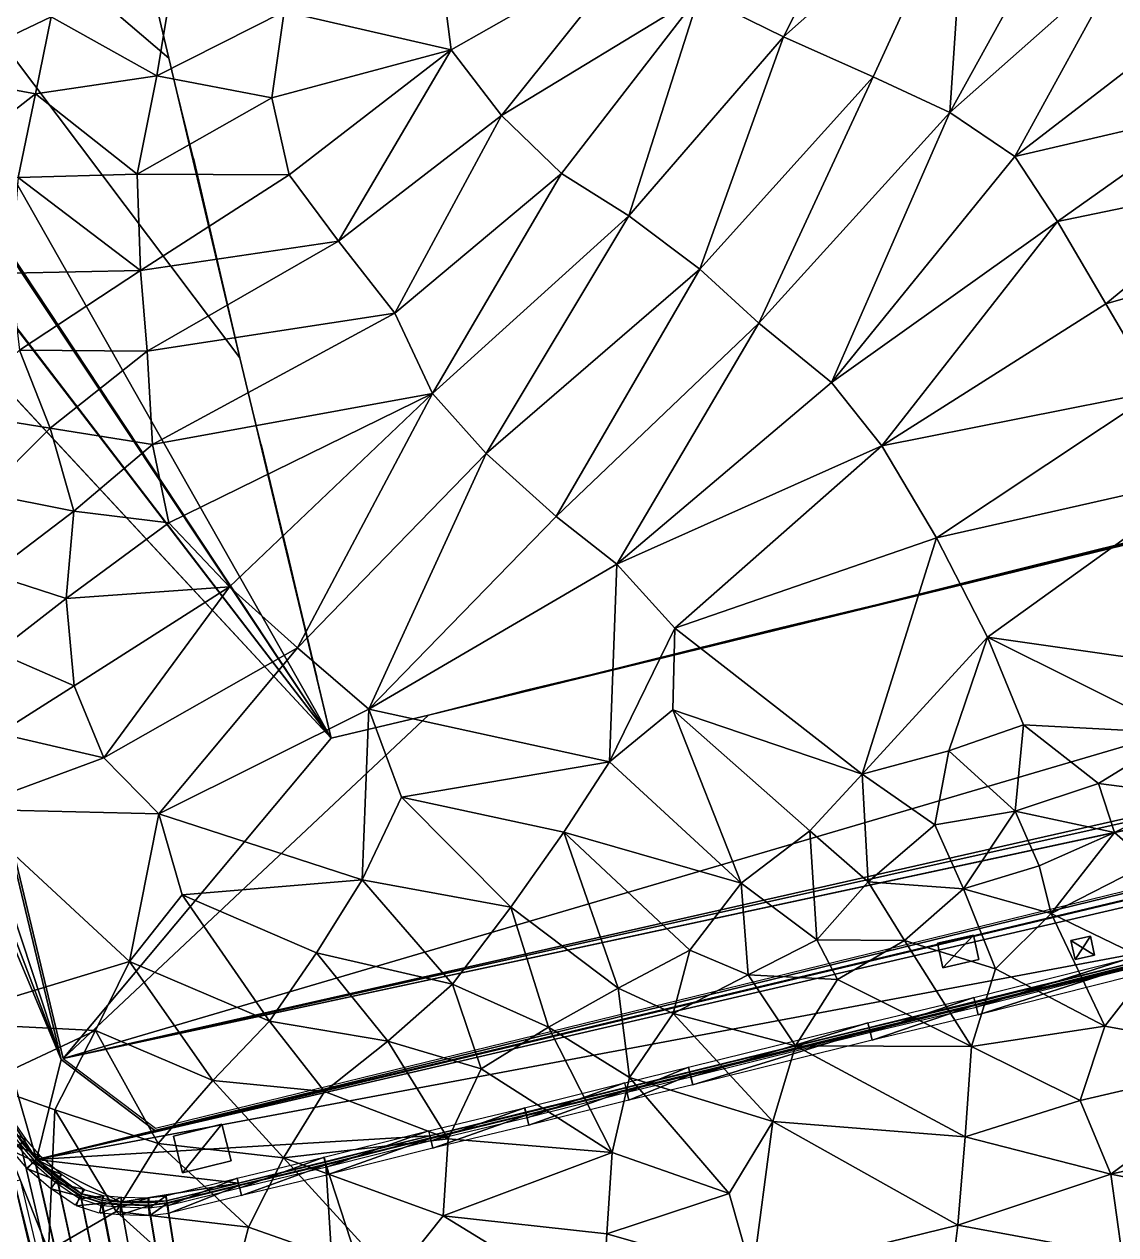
# Model space of a CAD drawing. Header units: metres. Extents: x -113 to 180, y -133 to 86.
# Drawn here: x -52.75 to -31.43, y -30.59 to -6.94 of the extents above; entities that cross this region are included whole.
import ezdxf

# ---------------------------------------------------------------- set-up
doc = ezdxf.new("R2010")
doc.units = ezdxf.units.M
for name, color, linetype, true_color in [('ACERA', 7, 'Continuous', 0xb9b3a6), ('ARQUETA', 7, 'Continuous', 0x6f7175), ('ASFALTO', 7, 'Continuous', 0x4a4b4e), ('BORDILLO', 7, 'Continuous', 0xcfcac0), ('MARCA_VIAL', 7, 'Continuous', 0xe8e6e0), ('TERRENO', 7, 'Continuous', 0x9a9179)]:
    doc.layers.add(name, color=color, linetype=linetype, true_color=true_color)

msp = doc.modelspace()

# ---------------------------------------------------------------- linework, layer by layer
at = {"layer": 'ACERA'}
for points in [[(-52.515, -29.114, 80.252), (-28.277, -24.578, 78.819), (55, -4.166, 74.312)], [(-52.515, -29.114, 80.252), (55, -4.166, 74.312), (8.797, -14.524, 76.835)], [(-52.03, -27.165, 80.33), (-55.731, -11.737, 80.73), (-57.216, -11.46, 80.73)], [(-52.03, -27.165, 80.33), (-57.216, -11.46, 80.73), (-55.893, -17.054, 80.56)], [(-52.03, -27.165, 80.2), (-55.731, -11.737, 80.6), (-55.731, -11.737, 80.73)], [(-52.03, -27.165, 80.2), (-55.731, -11.737, 80.73), (-52.03, -27.165, 80.33)], [(8.445, -14.602, 76.846), (8.359, -14.22, 76.901), (-50.199, -28.548, 80.148)], [(8.359, -14.22, 76.771), (-50.199, -28.548, 80.018), (-50.199, -28.548, 80.148)], [(8.359, -14.22, 76.771), (-50.199, -28.548, 80.148), (8.359, -14.22, 76.901)], [(8.797, -14.524, 76.835), (-50.199, -28.548, 80.148), (-52.515, -29.114, 80.252)], [(8.797, -14.524, 76.835), (8.445, -14.602, 76.846), (-50.199, -28.548, 80.148)], [(-52.03, -27.165, 80.33), (-55.893, -17.054, 80.56), (-55.371, -19.196, 80.53)], [(-55.371, -19.196, 80.53), (-53.267, -27.957, 80.315), (-52.515, -29.114, 80.252)], [(-52.03, -27.165, 80.33), (-55.371, -19.196, 80.53), (-52.515, -29.114, 80.252)], [(-52.515, -29.114, 80.252), (-44.827, -28.652, 79.756), (-28.277, -24.578, 78.819)], [(-44.827, -28.652, 79.756), (-36.245, -26.541, 79.26), (-28.277, -24.578, 78.819)], [(-36.245, -26.541, 79.26), (-31.154, -25.289, 78.964), (-28.277, -24.578, 78.819)], [(-34.209, -24.735, 79.228), (-34.913, -24.892, 79.272), (-34.807, -25.369, 79.236)], [(-34.913, -24.892, 79.142), (-34.209, -24.735, 79.098), (-34.209, -24.735, 79.228)], [(-34.913, -24.892, 79.142), (-34.209, -24.735, 79.228), (-34.913, -24.892, 79.272)], [(-34.807, -25.369, 79.236), (-34.103, -25.212, 79.174), (-34.209, -24.735, 79.228)], [(-34.209, -24.735, 79.098), (-34.103, -25.212, 79.044), (-34.103, -25.212, 79.174)], [(-34.209, -24.735, 79.098), (-34.103, -25.212, 79.174), (-34.209, -24.735, 79.228)], [(-31.84, -25.122, 79.023), (-31.922, -24.756, 79.049), (-32.303, -24.841, 79.072)], [(-32.303, -24.841, 78.942), (-31.922, -24.756, 78.919), (-31.922, -24.756, 79.049)], [(-32.303, -24.841, 78.942), (-31.922, -24.756, 79.049), (-32.303, -24.841, 79.072)], [(-31.922, -24.756, 78.919), (-31.84, -25.122, 78.893), (-31.84, -25.122, 79.023)], [(-31.922, -24.756, 78.919), (-31.84, -25.122, 79.023), (-31.922, -24.756, 79.049)], [(-34.807, -25.369, 79.106), (-34.913, -24.892, 79.142), (-34.913, -24.892, 79.272)], [(-34.807, -25.369, 79.106), (-34.913, -24.892, 79.272), (-34.807, -25.369, 79.236)], [(-32.303, -24.841, 79.072), (-32.221, -25.207, 79.045), (-31.84, -25.122, 79.023)], [(-32.221, -25.207, 78.915), (-32.303, -24.841, 78.942), (-32.303, -24.841, 79.072)], [(-32.221, -25.207, 78.915), (-32.303, -24.841, 79.072), (-32.221, -25.207, 79.045)], [(-36.245, -26.541, 79.26), (-34.175, -26.046, 79.15), (-31.154, -25.289, 78.964)], [(-34.103, -25.212, 79.044), (-34.807, -25.369, 79.106), (-34.807, -25.369, 79.236)], [(-34.103, -25.212, 79.044), (-34.807, -25.369, 79.236), (-34.103, -25.212, 79.174)], [(-34.175, -26.046, 79.02), (-31.154, -25.289, 78.834), (-31.154, -25.289, 78.964)], [(-34.175, -26.046, 79.02), (-31.154, -25.289, 78.964), (-34.175, -26.046, 79.15)], [(-31.84, -25.122, 78.893), (-32.221, -25.207, 78.915), (-32.221, -25.207, 79.045)], [(-31.84, -25.122, 78.893), (-32.221, -25.207, 79.045), (-31.84, -25.122, 79.023)], [(-36.245, -26.541, 79.13), (-34.175, -26.046, 79.02), (-34.175, -26.046, 79.15)], [(-36.245, -26.541, 79.13), (-34.175, -26.046, 79.15), (-36.245, -26.541, 79.26)], [(-44.827, -28.652, 79.756), (-40.997, -27.713, 79.533), (-36.245, -26.541, 79.26)], [(-40.997, -27.713, 79.533), (-39.751, -27.411, 79.465), (-36.245, -26.541, 79.26)], [(-39.751, -27.411, 79.335), (-36.245, -26.541, 79.13), (-36.245, -26.541, 79.26)], [(-39.751, -27.411, 79.335), (-36.245, -26.541, 79.26), (-39.751, -27.411, 79.465)], [(-50.199, -28.548, 80.148), (-52.03, -27.165, 80.33), (-52.515, -29.114, 80.252)], [(-50.199, -28.548, 80.018), (-52.03, -27.165, 80.2), (-52.03, -27.165, 80.33)], [(-50.199, -28.548, 80.018), (-52.03, -27.165, 80.33), (-50.199, -28.548, 80.148)], [(-40.997, -27.713, 79.403), (-39.751, -27.411, 79.335), (-39.751, -27.411, 79.465)], [(-40.997, -27.713, 79.403), (-39.751, -27.411, 79.465), (-40.997, -27.713, 79.533)], [(-44.827, -28.652, 79.756), (-42.952, -28.204, 79.653), (-40.997, -27.713, 79.533)], [(-42.952, -28.204, 79.523), (-40.997, -27.713, 79.403), (-40.997, -27.713, 79.533)], [(-42.952, -28.204, 79.523), (-40.997, -27.713, 79.533), (-42.952, -28.204, 79.653)], [(-53.267, -27.957, 80.315), (-53.011, -28.474, 80.285), (-52.515, -29.114, 80.252)], [(-44.827, -28.652, 79.626), (-42.952, -28.204, 79.523), (-42.952, -28.204, 79.653)], [(-44.827, -28.652, 79.626), (-42.952, -28.204, 79.653), (-44.827, -28.652, 79.756)], [(-53.011, -28.474, 80.285), (-52.795, -28.787, 80.268), (-52.515, -29.114, 80.252)], [(-48.889, -28.423, 80.062), (-49.838, -28.657, 80.117), (-49.661, -29.374, 80.07)], [(-49.838, -28.657, 79.987), (-48.889, -28.423, 79.932), (-48.889, -28.423, 80.062)], [(-49.838, -28.657, 79.987), (-48.889, -28.423, 80.062), (-49.838, -28.657, 80.117)], [(-49.661, -29.374, 80.07), (-48.712, -29.14, 80.007), (-48.889, -28.423, 80.062)], [(-48.889, -28.423, 79.932), (-48.712, -29.14, 79.877), (-48.712, -29.14, 80.007)], [(-48.889, -28.423, 79.932), (-48.712, -29.14, 80.007), (-48.889, -28.423, 80.062)], [(-52.795, -28.787, 80.138), (-52.515, -29.114, 80.122), (-52.515, -29.114, 80.252)], [(-52.795, -28.787, 80.138), (-52.515, -29.114, 80.252), (-52.795, -28.787, 80.268)], [(-52.515, -29.114, 80.252), (-48.566, -29.578, 79.979), (-44.827, -28.652, 79.756)], [(-49.661, -29.374, 79.94), (-49.838, -28.657, 79.987), (-49.838, -28.657, 80.117)], [(-49.661, -29.374, 79.94), (-49.838, -28.657, 80.117), (-49.661, -29.374, 80.07)], [(-48.566, -29.578, 79.979), (-46.872, -29.169, 79.879), (-44.827, -28.652, 79.756)], [(-46.872, -29.169, 79.749), (-44.827, -28.652, 79.626), (-44.827, -28.652, 79.756)], [(-46.872, -29.169, 79.749), (-44.827, -28.652, 79.756), (-46.872, -29.169, 79.879)], [(-52.515, -29.114, 80.252), (-52.081, -29.486, 80.227), (-51.633, -29.787, 80.185)], [(-52.515, -29.114, 80.252), (-51.633, -29.787, 80.185), (-50.862, -29.95, 80.132)], [(-52.515, -29.114, 80.252), (-50.862, -29.95, 80.132), (-48.566, -29.578, 79.979)], [(-52.515, -29.114, 80.122), (-52.081, -29.486, 80.097), (-52.081, -29.486, 80.227)], [(-52.515, -29.114, 80.122), (-52.081, -29.486, 80.227), (-52.515, -29.114, 80.252)], [(-48.712, -29.14, 79.877), (-49.661, -29.374, 79.94), (-49.661, -29.374, 80.07)], [(-48.712, -29.14, 79.877), (-49.661, -29.374, 80.07), (-48.712, -29.14, 80.007)], [(-48.566, -29.578, 79.849), (-46.872, -29.169, 79.749), (-46.872, -29.169, 79.879)], [(-48.566, -29.578, 79.849), (-46.872, -29.169, 79.879), (-48.566, -29.578, 79.979)], [(-52.081, -29.486, 80.097), (-51.633, -29.787, 80.055), (-51.633, -29.787, 80.185)], [(-52.081, -29.486, 80.097), (-51.633, -29.787, 80.185), (-52.081, -29.486, 80.227)], [(-51.633, -29.787, 80.185), (-51.228, -29.918, 80.158), (-50.862, -29.95, 80.132)], [(-51.633, -29.787, 80.055), (-51.228, -29.918, 80.028), (-51.228, -29.918, 80.158)], [(-51.633, -29.787, 80.055), (-51.228, -29.918, 80.158), (-51.633, -29.787, 80.185)], [(-50.862, -29.95, 80.132), (-49.97, -29.922, 80.068), (-48.566, -29.578, 79.979)], [(-49.97, -29.922, 79.938), (-48.566, -29.578, 79.849), (-48.566, -29.578, 79.979)], [(-49.97, -29.922, 79.938), (-48.566, -29.578, 79.979), (-49.97, -29.922, 80.068)], [(-51.228, -29.918, 80.028), (-50.862, -29.95, 80.002), (-50.862, -29.95, 80.132)], [(-51.228, -29.918, 80.028), (-50.862, -29.95, 80.132), (-51.228, -29.918, 80.158)], [(-50.862, -29.95, 80.132), (-50.322, -29.965, 80.092), (-49.97, -29.922, 80.068)], [(-50.862, -29.95, 80.002), (-50.322, -29.965, 79.962), (-50.322, -29.965, 80.092)], [(-50.862, -29.95, 80.002), (-50.322, -29.965, 80.092), (-50.862, -29.95, 80.132)], [(-50.322, -29.965, 79.962), (-49.97, -29.922, 79.938), (-49.97, -29.922, 80.068)], [(-50.322, -29.965, 79.962), (-49.97, -29.922, 80.068), (-50.322, -29.965, 80.092)]]:
    msp.add_3dface(points, dxfattribs=at)
at = {"layer": 'ARQUETA'}
for points in [[(-34.209, -24.735, 79.118), (-34.913, -24.892, 79.162), (-34.807, -25.369, 79.126)], [(-34.807, -25.369, 79.126), (-34.103, -25.212, 79.064), (-34.209, -24.735, 79.118)], [(-31.922, -24.756, 78.939), (-32.303, -24.841, 78.962), (-32.221, -25.207, 78.935)], [(-32.221, -25.207, 78.935), (-31.84, -25.122, 78.913), (-31.922, -24.756, 78.939)], [(-48.889, -28.423, 79.952), (-49.838, -28.657, 80.007), (-49.661, -29.374, 79.96)], [(-49.661, -29.374, 79.96), (-48.712, -29.14, 79.897), (-48.889, -28.423, 79.952)]]:
    msp.add_3dface(points, dxfattribs=at)
at = {"layer": 'ASFALTO'}
for points in [[(47.835, 2.226, 75.235), (-44.857, -20.434, 79.963), (-51.994, -27.141, 80.212)], [(47.835, 2.226, 75.235), (-51.994, -27.141, 80.212), (45.938, -5.013, 74.723)], [(47.835, 2.226, 75.235), (-10.13, -11.936, 78.544), (-44.857, -20.434, 79.963)], [(-49.929, -7.602, 79.997), (-50.724, -4.242, 80.089), (-58.378, -0.387, 80.812)], [(-48.538, -13.46, 79.938), (-49.929, -7.602, 79.997), (-58.378, -0.387, 80.812)], [(-46.753, -20.887, 80.047), (-48.538, -13.46, 79.938), (-58.378, -0.387, 80.812)], [(-46.753, -20.887, 80.047), (-58.378, -0.387, 80.812), (-57.299, -4.941, 80.812)], [(-49.929, -7.602, 79.997), (-50.329, -5.894, 80.054), (-50.724, -4.242, 80.089)], [(55.015, -4.203, 74.193), (54.574, -4.376, 74.198), (-42.28, -43.243, 79.49)], [(55.015, -4.203, 74.193), (55.015, -4.203, 74.193), (-42.28, -43.243, 79.49)], [(55.015, -4.203, 74.193), (-42.28, -43.243, 79.49), (-10.735, -35.509, 77.672)], [(54.574, -4.376, 74.198), (54.57, -4.378, 74.198), (-42.28, -43.243, 79.49)], [(54.57, -4.378, 74.198), (52.139, -5.005, 74.29), (-42.28, -43.243, 79.49)], [(-46.753, -20.887, 80.047), (-57.301, -4.964, 80.812), (-57.302, -4.968, 80.812)], [(-46.753, -20.887, 80.047), (-57.299, -4.96, 80.812), (-57.301, -4.964, 80.812)], [(-46.753, -20.887, 80.047), (-57.299, -4.941, 80.812), (-57.298, -4.945, 80.812)], [(-46.753, -20.887, 80.047), (-57.298, -4.953, 80.812), (-57.299, -4.957, 80.812)], [(-46.753, -20.887, 80.047), (-57.299, -4.957, 80.812), (-57.299, -4.96, 80.812)], [(-46.753, -20.887, 80.047), (-57.298, -4.945, 80.812), (-57.298, -4.949, 80.812)], [(-46.753, -20.887, 80.047), (-57.298, -4.949, 80.812), (-57.298, -4.953, 80.812)], [(-46.753, -20.887, 80.047), (-57.329, -4.989, 80.812), (-58.691, -5.31, 80.767)], [(-46.753, -20.887, 80.047), (-57.325, -4.988, 80.812), (-57.329, -4.989, 80.812)], [(-46.753, -20.887, 80.047), (-57.321, -4.987, 80.812), (-57.325, -4.988, 80.812)], [(-46.753, -20.887, 80.047), (-57.318, -4.985, 80.812), (-57.321, -4.987, 80.812)], [(-46.753, -20.887, 80.047), (-57.315, -4.983, 80.812), (-57.318, -4.985, 80.812)], [(-46.753, -20.887, 80.047), (-57.312, -4.98, 80.812), (-57.315, -4.983, 80.812)], [(-46.753, -20.887, 80.047), (-57.309, -4.977, 80.812), (-57.312, -4.98, 80.812)], [(-46.753, -20.887, 80.047), (-57.306, -4.974, 80.812), (-57.309, -4.977, 80.812)], [(-46.753, -20.887, 80.047), (-57.304, -4.971, 80.812), (-57.306, -4.974, 80.812)], [(-46.753, -20.887, 80.047), (-57.302, -4.968, 80.812), (-57.304, -4.971, 80.812)], [(-51.994, -27.141, 80.212), (28.447, -9.263, 75.731), (45.938, -5.013, 74.723)], [(52.138, -5.005, 74.29), (-8.228, -19.748, 77.521), (-46.862, -29.208, 79.76)], [(52.138, -5.005, 74.29), (-46.862, -29.208, 79.76), (-42.28, -43.243, 79.49)], [(52.139, -5.005, 74.29), (52.138, -5.005, 74.29), (-42.28, -43.243, 79.49)], [(-46.753, -20.887, 80.047), (-58.73, -5.298, 80.766), (-58.733, -5.295, 80.766)], [(-46.753, -20.887, 80.047), (-58.733, -5.295, 80.766), (-55.845, -11.101, 80.612)], [(-46.753, -20.887, 80.047), (-58.727, -5.3, 80.765), (-58.73, -5.298, 80.766)], [(-46.753, -20.887, 80.047), (-58.724, -5.303, 80.765), (-58.727, -5.3, 80.765)], [(-46.753, -20.887, 80.047), (-58.721, -5.305, 80.766), (-58.724, -5.303, 80.765)], [(-46.753, -20.887, 80.047), (-58.718, -5.307, 80.766), (-58.721, -5.305, 80.766)], [(-46.753, -20.887, 80.047), (-58.714, -5.309, 80.766), (-58.718, -5.307, 80.766)], [(-46.753, -20.887, 80.047), (-58.71, -5.31, 80.766), (-58.714, -5.309, 80.766)], [(-46.753, -20.887, 80.047), (-58.707, -5.311, 80.766), (-58.71, -5.31, 80.766)], [(-46.753, -20.887, 80.047), (-58.703, -5.311, 80.766), (-58.707, -5.311, 80.766)], [(-46.753, -20.887, 80.047), (-58.699, -5.311, 80.767), (-58.703, -5.311, 80.766)], [(-46.753, -20.887, 80.047), (-58.695, -5.311, 80.767), (-58.699, -5.311, 80.767)], [(-46.753, -20.887, 80.047), (-58.691, -5.31, 80.767), (-58.695, -5.311, 80.767)], [(-48.538, -13.46, 79.938), (-49.445, -9.559, 79.933), (-49.929, -7.602, 79.997)], [(-51.994, -27.141, 80.212), (8.7, -14.095, 76.778), (28.447, -9.263, 75.731)], [(-51.994, -27.141, 80.212), (28.447, -9.263, 75.731), (28.447, -9.263, 75.731)], [(-48.538, -13.46, 79.938), (-49.009, -11.43, 79.932), (-49.445, -9.559, 79.933)], [(-74.098, -10.856, 81.341), (-53.14, -66.909, 80.216), (-33.604, -107.754, 80.587)], [(-62.503, -30.938, 80.492), (-74.098, -10.856, 81.341), (-33.604, -107.754, 80.587)], [(-46.753, -20.887, 80.047), (-55.845, -11.101, 80.612), (-55.843, -11.104, 80.612)], [(-46.753, -20.887, 80.047), (-55.843, -11.104, 80.612), (-55.841, -11.108, 80.612)], [(-46.753, -20.887, 80.047), (-55.841, -11.108, 80.612), (-55.839, -11.111, 80.612)], [(-46.753, -20.887, 80.047), (-55.839, -11.111, 80.612), (-55.837, -11.115, 80.612)], [(-46.753, -20.887, 80.047), (-55.837, -11.115, 80.612), (-55.836, -11.119, 80.612)], [(-55.836, -11.119, 80.612), (-55.692, -11.728, 80.612), (-51.994, -27.141, 80.212)], [(-46.753, -20.887, 80.047), (-55.836, -11.119, 80.612), (-51.994, -27.141, 80.212)], [(-10.13, -11.936, 78.544), (-36.078, -18.276, 79.644), (-44.857, -20.434, 79.963)], [(-10.13, -11.936, 78.544), (-21.38, -14.679, 79.109), (-36.078, -18.276, 79.644)], [(-65.215, -13.39, 80.668), (-63.782, -19.387, 80.6), (-33.604, -107.754, 80.587)], [(-65.215, -13.39, 80.668), (-33.604, -107.754, 80.587), (-44.72, -63.472, 79.703)], [(-65.215, -13.39, 80.668), (-44.72, -63.472, 79.703), (-44.72, -63.471, 79.703)], [(-52.826, -28.813, 80.147), (-65.215, -13.39, 80.668), (-44.72, -63.471, 79.703)], [(-46.753, -20.887, 80.047), (-48.122, -15.151, 79.937), (-48.538, -13.46, 79.938)], [(-51.994, -27.141, 80.212), (8.696, -14.096, 76.778), (8.7, -14.095, 76.778)], [(-51.994, -27.141, 80.212), (8.693, -14.098, 76.778), (8.696, -14.096, 76.778)], [(-51.994, -27.141, 80.212), (8.689, -14.1, 76.778), (8.693, -14.098, 76.778)], [(-51.994, -27.141, 80.212), (8.686, -14.102, 76.778), (8.689, -14.1, 76.778)], [(-51.994, -27.141, 80.212), (8.683, -14.104, 76.778), (8.686, -14.102, 76.778)], [(-51.994, -27.141, 80.212), (8.68, -14.107, 76.778), (8.683, -14.104, 76.778)], [(-51.994, -27.141, 80.212), (8.678, -14.11, 76.777), (8.68, -14.107, 76.778)], [(-51.994, -27.141, 80.212), (8.35, -14.181, 76.788), (8.678, -14.11, 76.777)], [(-51.994, -27.141, 80.212), (-50.19, -28.505, 80.032), (8.35, -14.181, 76.788)], [(-21.38, -14.679, 79.109), (-33.086, -17.526, 79.56), (-36.078, -18.276, 79.644)], [(-21.38, -14.679, 79.109), (-27.18, -16.074, 79.358), (-33.086, -17.526, 79.56)], [(-47.037, -19.696, 80.021), (-47.59, -17.336, 79.968), (-48.122, -15.151, 79.937)], [(-46.753, -20.887, 80.047), (-47.037, -19.696, 80.021), (-48.122, -15.151, 79.937)], [(-27.18, -16.074, 79.358), (-30.186, -16.809, 79.446), (-33.086, -17.526, 79.56)], [(-36.078, -18.276, 79.644), (-41.654, -19.641, 79.829), (-44.857, -20.434, 79.963)], [(-36.078, -18.276, 79.644), (-38.139, -18.768, 79.728), (-41.654, -19.641, 79.829)], [(-63.782, -19.387, 80.6), (-61.129, -30.584, 80.398), (-33.604, -107.754, 80.587)], [(-8.228, -19.748, 77.521), (-42.942, -28.243, 79.534), (-46.862, -29.208, 79.76)], [(-41.654, -19.641, 79.829), (-42.912, -19.945, 79.881), (-44.857, -20.434, 79.963)], [(-8.228, -19.748, 77.521), (-34.166, -26.085, 79.03), (-42.942, -28.243, 79.534)], [(-8.228, -19.748, 77.521), (-19.466, -22.488, 78.173), (-34.166, -26.085, 79.03)], [(-44.857, -20.434, 79.963), (-46.753, -20.887, 80.047), (-51.994, -27.141, 80.212)], [(-44.857, -20.434, 79.963), (-46.737, -20.883, 80.047), (-46.753, -20.887, 80.047)], [(-19.466, -22.488, 78.173), (-31.144, -25.328, 78.843), (-34.166, -26.085, 79.03)], [(-34.166, -26.085, 79.03), (-39.741, -27.45, 79.345), (-42.942, -28.243, 79.534)], [(-34.166, -26.085, 79.03), (-34.166, -26.085, 79.03), (-42.942, -28.243, 79.534)], [(-34.166, -26.085, 79.03), (-36.236, -26.58, 79.14), (-39.741, -27.45, 79.345)], [(-34.166, -26.085, 79.03), (-39.741, -27.45, 79.345), (-39.741, -27.45, 79.345)], [(-39.741, -27.45, 79.345), (-40.988, -27.752, 79.412), (-42.942, -28.243, 79.534)], [(-42.943, -28.243, 79.534), (-44.817, -28.691, 79.636), (-46.862, -29.207, 79.76)], [(-42.942, -28.243, 79.534), (-42.943, -28.243, 79.534), (-46.862, -29.207, 79.76)], [(-42.942, -28.243, 79.534), (-46.862, -29.207, 79.76), (-46.862, -29.208, 79.76)], [(-52.546, -29.14, 80.131), (-52.826, -28.813, 80.147), (-44.72, -63.471, 79.703)], [(-52.544, -29.142, 80.131), (-52.546, -29.14, 80.131), (-44.72, -63.471, 79.703)], [(-52.541, -29.144, 80.131), (-52.544, -29.142, 80.131), (-44.72, -63.471, 79.703)], [(-52.107, -29.516, 80.108), (-52.541, -29.144, 80.131), (-44.72, -63.471, 79.703)], [(-46.862, -29.208, 79.76), (-48.557, -29.617, 79.858), (-49.96, -29.961, 79.948)], [(-46.862, -29.208, 79.76), (-49.96, -29.961, 79.948), (-44.72, -63.471, 79.703)], [(-46.862, -29.208, 79.76), (-44.72, -63.471, 79.703), (-42.28, -43.243, 79.49)], [(-52.103, -29.519, 80.107), (-52.107, -29.516, 80.108), (-44.72, -63.471, 79.703)], [(-51.655, -29.82, 80.066), (-52.103, -29.519, 80.107), (-44.72, -63.471, 79.703)], [(-51.652, -29.822, 80.065), (-51.655, -29.82, 80.066), (-44.72, -63.471, 79.703)], [(-51.649, -29.824, 80.065), (-51.652, -29.822, 80.065), (-44.72, -63.471, 79.703)], [(-51.645, -29.825, 80.065), (-51.649, -29.824, 80.065), (-44.72, -63.471, 79.703)], [(-51.24, -29.956, 80.038), (-51.645, -29.825, 80.065), (-44.72, -63.471, 79.703)], [(-51.236, -29.957, 80.037), (-51.24, -29.956, 80.038), (-44.72, -63.471, 79.703)], [(-51.231, -29.958, 80.037), (-51.236, -29.957, 80.037), (-44.72, -63.471, 79.703)], [(-50.865, -29.989, 80.012), (-51.231, -29.958, 80.037), (-44.72, -63.471, 79.703)], [(-50.863, -29.989, 80.012), (-50.865, -29.989, 80.012), (-44.72, -63.471, 79.703)], [(-50.323, -30.005, 79.972), (-50.863, -29.989, 80.012), (-44.72, -63.471, 79.703)], [(-50.32, -30.005, 79.972), (-50.323, -30.005, 79.972), (-44.72, -63.471, 79.703)], [(-50.317, -30.005, 79.972), (-50.32, -30.005, 79.972), (-44.72, -63.471, 79.703)], [(-49.965, -29.962, 79.948), (-50.317, -30.005, 79.972), (-44.72, -63.471, 79.703)], [(-49.96, -29.961, 79.948), (-49.965, -29.962, 79.948), (-44.72, -63.471, 79.703)], [(-61.129, -30.584, 80.398), (-61.128, -30.588, 80.398), (-33.604, -107.754, 80.587)]]:
    msp.add_3dface(points, dxfattribs=at)
at = {"layer": 'BORDILLO'}
for points in [[(-31.178, -25.192, 78.981), (-34.151, -26.143, 79.155), (-34.2, -25.949, 79.166)], [(-31.178, -25.192, 78.981), (-31.13, -25.386, 78.966), (-34.151, -26.143, 79.155)], [(-31.142, -25.337, 78.97), (-34.115, -26.289, 79.146), (-34.164, -26.095, 79.157)], [(-31.142, -25.337, 78.97), (-31.094, -25.531, 78.956), (-34.115, -26.289, 79.146)], [(-34.199, -25.949, 79.166), (-36.222, -26.638, 79.265), (-36.268, -26.444, 79.274)], [(-34.199, -25.949, 79.166), (-34.152, -26.144, 79.155), (-36.222, -26.638, 79.265)], [(-34.163, -26.095, 79.157), (-36.186, -26.784, 79.257), (-36.233, -26.59, 79.267)], [(-34.163, -26.095, 79.157), (-34.117, -26.289, 79.146), (-36.186, -26.784, 79.257)], [(-36.269, -26.444, 79.275), (-39.727, -27.508, 79.469), (-39.775, -27.314, 79.48)], [(-36.269, -26.444, 79.275), (-36.221, -26.638, 79.265), (-39.727, -27.508, 79.469)], [(-36.234, -26.59, 79.267), (-39.691, -27.654, 79.461), (-39.739, -27.46, 79.472)], [(-36.234, -26.59, 79.267), (-36.185, -26.784, 79.257), (-39.691, -27.654, 79.461)], [(-39.774, -27.314, 79.48), (-40.974, -27.81, 79.538), (-41.021, -27.616, 79.548)], [(-39.774, -27.314, 79.48), (-39.727, -27.509, 79.469), (-40.974, -27.81, 79.538)], [(-41.022, -27.616, 79.548), (-42.928, -28.301, 79.659), (-42.977, -28.107, 79.667)], [(-41.022, -27.616, 79.548), (-40.973, -27.81, 79.538), (-42.928, -28.301, 79.659)], [(-39.738, -27.46, 79.472), (-40.938, -27.956, 79.532), (-40.985, -27.761, 79.54)], [(-39.738, -27.46, 79.472), (-39.691, -27.654, 79.461), (-40.938, -27.956, 79.532)], [(-40.986, -27.761, 79.54), (-42.892, -28.447, 79.653), (-42.941, -28.253, 79.661)], [(-40.986, -27.761, 79.54), (-40.937, -27.955, 79.532), (-42.892, -28.447, 79.653)], [(-42.975, -28.107, 79.667), (-44.804, -28.749, 79.761), (-44.85, -28.555, 79.772)], [(-42.975, -28.107, 79.667), (-42.929, -28.301, 79.659), (-44.804, -28.749, 79.761)], [(-42.94, -28.252, 79.661), (-44.768, -28.895, 79.758), (-44.814, -28.7, 79.764)], [(-42.94, -28.252, 79.661), (-42.893, -28.447, 79.653), (-44.768, -28.895, 79.758)], [(-52.713, -28.73, 80.284), (-53.093, -28.531, 80.289), (-52.928, -28.417, 80.301)], [(-52.713, -28.73, 80.284), (-52.878, -28.844, 80.272), (-53.093, -28.531, 80.289)], [(-44.851, -28.555, 79.772), (-46.847, -29.266, 79.887), (-46.896, -29.072, 79.891)], [(-44.851, -28.555, 79.772), (-44.802, -28.749, 79.761), (-46.847, -29.266, 79.887)], [(-52.546, -29.155, 80.258), (-52.99, -28.944, 80.262), (-52.838, -28.814, 80.275)], [(-52.439, -29.049, 80.268), (-52.871, -28.852, 80.271), (-52.719, -28.722, 80.285)], [(-44.816, -28.701, 79.764), (-46.811, -29.411, 79.883), (-46.86, -29.217, 79.888)], [(-44.816, -28.701, 79.764), (-44.767, -28.895, 79.758), (-46.811, -29.411, 79.883)], [(-52.546, -29.155, 80.258), (-52.698, -29.285, 80.245), (-52.99, -28.944, 80.262)], [(-52.439, -29.049, 80.268), (-52.591, -29.179, 80.255), (-52.871, -28.852, 80.271)], [(-52.016, -29.41, 80.24), (-52.58, -29.19, 80.255), (-52.45, -29.038, 80.269)], [(-46.895, -29.072, 79.891), (-48.543, -29.675, 79.983), (-48.59, -29.48, 79.994)], [(-46.895, -29.072, 79.891), (-46.848, -29.266, 79.887), (-48.543, -29.675, 79.983)], [(-52.107, -29.529, 80.235), (-52.687, -29.296, 80.244), (-52.557, -29.144, 80.258)], [(-52.107, -29.529, 80.235), (-52.237, -29.681, 80.228), (-52.687, -29.296, 80.244)], [(-52.016, -29.41, 80.24), (-52.146, -29.562, 80.234), (-52.58, -29.19, 80.255)], [(-46.859, -29.217, 79.888), (-48.508, -29.821, 79.975), (-48.554, -29.626, 79.986)], [(-46.859, -29.217, 79.888), (-46.812, -29.412, 79.883), (-48.508, -29.821, 79.975)], [(-51.643, -29.84, 80.192), (-52.228, -29.688, 80.228), (-52.116, -29.522, 80.236)], [(-51.577, -29.704, 80.199), (-52.137, -29.569, 80.233), (-52.025, -29.403, 80.241)], [(-48.59, -29.481, 79.994), (-49.946, -30.019, 80.072), (-49.993, -29.825, 80.084)], [(-48.59, -29.481, 79.994), (-48.543, -29.675, 79.983), (-49.946, -30.019, 80.072)], [(-51.643, -29.84, 80.192), (-51.755, -30.006, 80.184), (-52.228, -29.688, 80.228)], [(-51.577, -29.704, 80.199), (-51.689, -29.87, 80.191), (-52.137, -29.569, 80.233)], [(-51.197, -29.823, 80.174), (-51.664, -29.882, 80.189), (-51.602, -29.692, 80.201)], [(-48.555, -29.626, 79.986), (-49.919, -30.167, 80.064), (-49.966, -29.973, 80.076)], [(-48.555, -29.626, 79.986), (-48.507, -29.821, 79.975), (-49.919, -30.167, 80.064)], [(-51.227, -29.971, 80.164), (-51.73, -30.018, 80.182), (-51.668, -29.828, 80.194)], [(-51.227, -29.971, 80.164), (-51.288, -30.161, 80.152), (-51.73, -30.018, 80.182)], [(-51.197, -29.823, 80.174), (-51.259, -30.013, 80.162), (-51.664, -29.882, 80.189)], [(-50.862, -30, 80.139), (-51.266, -30.166, 80.151), (-51.249, -29.967, 80.165)], [(-50.862, -30, 80.139), (-50.879, -30.199, 80.133), (-51.266, -30.166, 80.151)], [(-50.853, -29.85, 80.146), (-51.236, -30.018, 80.161), (-51.219, -29.819, 80.175)], [(-50.853, -29.85, 80.146), (-50.87, -30.049, 80.138), (-51.236, -30.018, 80.161)], [(-50.312, -30.015, 80.099), (-50.873, -30.199, 80.133), (-50.868, -29.999, 80.14)], [(-50.312, -30.015, 80.099), (-50.318, -30.215, 80.091), (-50.873, -30.199, 80.133)], [(-50.319, -29.865, 80.106), (-50.865, -30.049, 80.137), (-50.859, -29.85, 80.147)], [(-50.319, -29.865, 80.106), (-50.325, -30.065, 80.098), (-50.865, -30.049, 80.137)], [(-49.982, -29.823, 80.084), (-50.31, -30.064, 80.097), (-50.334, -29.866, 80.107)], [(-49.955, -29.971, 80.075), (-50.303, -30.215, 80.09), (-50.327, -30.016, 80.1)], [(-49.982, -29.823, 80.084), (-49.957, -30.021, 80.073), (-50.31, -30.064, 80.097)], [(-49.955, -29.971, 80.075), (-49.93, -30.169, 80.065), (-50.303, -30.215, 80.09)]]:
    msp.add_3dface(points, dxfattribs=at)
at = {"layer": 'MARCA_VIAL'}
for points in [[(-50.841, -37.895, 79.96), (-52.95, -29.542, 80.106), (-52.833, -29.514, 80.105)], [(-50.841, -37.895, 79.96), (-50.958, -37.923, 79.967), (-52.95, -29.542, 80.106)]]:
    msp.add_3dface(points, dxfattribs=at)
at = {"layer": 'TERRENO'}
for points in [[(-35.808, -2.993, 79.2), (-39.567, -6.374, 79.4), (-37.917, -7.189, 79.4)], [(-34.359, -4.021, 79.2), (-35.808, -2.993, 79.2), (-37.917, -7.189, 79.4)], [(-36.164, -7.968, 79.4), (-34.359, -4.021, 79.2), (-37.917, -7.189, 79.4)], [(-36.164, -7.968, 79.4), (-34.666, -8.664, 79.4), (-34.359, -4.021, 79.2)], [(-34.666, -8.664, 79.4), (-32.55, -4.831, 79.2), (-34.359, -4.021, 79.2)], [(-32.55, -4.831, 79.2), (-34.666, -8.664, 79.4), (-31.284, -5.665, 79.2)], [(-44.604, -5.917, 79.6), (-44.412, -7.443, 79.6), (-40.729, -5.352, 79.4)], [(-44.412, -7.443, 79.6), (-43.43, -8.725, 79.6), (-40.729, -5.352, 79.4)], [(-43.43, -8.725, 79.6), (-39.567, -6.374, 79.4), (-40.729, -5.352, 79.4)], [(-34.666, -8.664, 79.4), (-33.399, -9.527, 79.4), (-31.284, -5.665, 79.2)], [(-33.399, -9.527, 79.4), (-30.229, -7.083, 79.2), (-31.284, -5.665, 79.2)], [(-47.672, -6.692, 79.8), (-44.412, -7.443, 79.6), (-44.604, -5.917, 79.6)], [(-50.16, -7.951, 80), (-49.882, -6.244, 80), (-52.223, -6.798, 80.2)], [(-50.16, -7.951, 80), (-47.672, -6.692, 79.8), (-49.882, -6.244, 80)], [(-42.257, -9.856, 79.6), (-39.567, -6.374, 79.4), (-43.43, -8.725, 79.6)], [(-39.567, -6.374, 79.4), (-42.257, -9.856, 79.6), (-40.94, -10.683, 79.6)], [(-39.567, -6.374, 79.4), (-40.94, -10.683, 79.6), (-37.917, -7.189, 79.4)], [(-54.414, -6.423, 80.4), (-54.59, -7.921, 80.4), (-52.223, -6.798, 80.2)], [(-54.59, -7.921, 80.4), (-52.53, -8.301, 80.2), (-52.223, -6.798, 80.2)], [(-52.53, -8.301, 80.2), (-50.16, -7.951, 80), (-52.223, -6.798, 80.2)], [(-47.672, -6.692, 79.8), (-50.16, -7.951, 80), (-47.914, -8.381, 79.8)], [(-44.412, -7.443, 79.6), (-47.672, -6.692, 79.8), (-47.914, -8.381, 79.8)], [(-30.229, -7.083, 79.2), (-33.399, -9.527, 79.4), (-29.484, -8.613, 79.2)], [(-40.94, -10.683, 79.6), (-39.556, -11.724, 79.6), (-37.917, -7.189, 79.4)], [(-39.556, -11.724, 79.6), (-36.164, -7.968, 79.4), (-37.917, -7.189, 79.4)], [(-47.577, -9.88, 79.8), (-44.412, -7.443, 79.6), (-47.914, -8.381, 79.8)], [(-44.412, -7.443, 79.6), (-47.577, -9.88, 79.8), (-46.609, -11.175, 79.8)], [(-43.43, -8.725, 79.6), (-44.412, -7.443, 79.6), (-46.609, -11.175, 79.8)], [(-54.59, -7.921, 80.4), (-54.438, -9.792, 80.4), (-52.53, -8.301, 80.2)], [(-50.544, -9.87, 80), (-50.16, -7.951, 80), (-52.53, -8.301, 80.2)], [(-50.16, -7.951, 80), (-50.544, -9.87, 80), (-47.914, -8.381, 79.8)], [(-38.4, -12.778, 79.6), (-36.164, -7.968, 79.4), (-39.556, -11.724, 79.6)], [(-36.164, -7.968, 79.4), (-38.4, -12.778, 79.6), (-34.666, -8.664, 79.4)], [(-52.53, -8.301, 80.2), (-54.438, -9.792, 80.4), (-52.873, -9.937, 80.2)], [(-50.544, -9.87, 80), (-52.53, -8.301, 80.2), (-52.873, -9.937, 80.2)], [(-50.544, -9.87, 80), (-47.577, -9.88, 79.8), (-47.914, -8.381, 79.8)], [(-45.514, -12.584, 79.8), (-43.43, -8.725, 79.6), (-46.609, -11.175, 79.8)], [(-45.514, -12.584, 79.8), (-42.257, -9.856, 79.6), (-43.43, -8.725, 79.6)], [(-34.666, -8.664, 79.4), (-38.4, -12.778, 79.6), (-36.979, -13.94, 79.6)], [(-33.399, -9.527, 79.4), (-34.666, -8.664, 79.4), (-36.979, -13.94, 79.6)], [(-29.484, -8.613, 79.2), (-33.399, -9.527, 79.4), (-32.564, -10.797, 79.4)], [(-28.696, -9.996, 79.2), (-29.484, -8.613, 79.2), (-32.564, -10.797, 79.4)], [(-33.399, -9.527, 79.4), (-36.979, -13.94, 79.6), (-32.564, -10.797, 79.4)], [(-50.544, -9.87, 80), (-52.873, -9.937, 80.2), (-50.483, -11.753, 80)], [(-47.577, -9.88, 79.8), (-50.544, -9.87, 80), (-50.483, -11.753, 80)], [(-46.609, -11.175, 79.8), (-47.577, -9.88, 79.8), (-50.483, -11.753, 80)], [(-42.257, -9.856, 79.6), (-45.514, -12.584, 79.8), (-44.777, -14.152, 79.8)], [(-40.94, -10.683, 79.6), (-42.257, -9.856, 79.6), (-44.777, -14.152, 79.8)], [(-52.873, -9.937, 80.2), (-53.021, -11.803, 80.2), (-50.483, -11.753, 80)], [(-31.623, -12.4, 79.4), (-28.696, -9.996, 79.2), (-32.564, -10.797, 79.4)], [(-27.737, -11.285, 79.2), (-28.696, -9.996, 79.2), (-31.623, -12.4, 79.4)], [(-43.729, -15.325, 79.8), (-40.94, -10.683, 79.6), (-44.777, -14.152, 79.8)], [(-43.729, -15.325, 79.8), (-39.556, -11.724, 79.6), (-40.94, -10.683, 79.6)], [(-36.979, -13.94, 79.6), (-36, -15.174, 79.6), (-32.564, -10.797, 79.4)], [(-36, -15.174, 79.6), (-31.623, -12.4, 79.4), (-32.564, -10.797, 79.4)], [(-50.35, -13.328, 80), (-46.609, -11.175, 79.8), (-50.483, -11.753, 80)], [(-45.514, -12.584, 79.8), (-46.609, -11.175, 79.8), (-50.35, -13.328, 80)], [(-27.737, -11.285, 79.2), (-31.623, -12.4, 79.4), (-30.621, -14.107, 79.4)], [(-53.021, -11.803, 80.2), (-52.843, -13.309, 80.2), (-50.483, -11.753, 80)], [(-52.843, -13.309, 80.2), (-50.35, -13.328, 80), (-50.483, -11.753, 80)], [(-39.556, -11.724, 79.6), (-43.729, -15.325, 79.8), (-42.359, -16.559, 79.8)], [(-38.4, -12.778, 79.6), (-39.556, -11.724, 79.6), (-42.359, -16.559, 79.8)], [(-31.623, -12.4, 79.4), (-36, -15.174, 79.6), (-30.621, -14.107, 79.4)], [(-50.249, -15.153, 80), (-45.514, -12.584, 79.8), (-50.35, -13.328, 80)], [(-45.514, -12.584, 79.8), (-50.249, -15.153, 80), (-44.777, -14.152, 79.8)], [(-41.175, -17.487, 79.8), (-38.4, -12.778, 79.6), (-42.359, -16.559, 79.8)], [(-38.4, -12.778, 79.6), (-41.175, -17.487, 79.8), (-36.979, -13.94, 79.6)], [(-52.843, -13.309, 80.2), (-54.148, -14.525, 80.4), (-52.246, -14.829, 80.2)], [(-50.35, -13.328, 80), (-52.843, -13.309, 80.2), (-52.246, -14.829, 80.2)], [(-50.249, -15.153, 80), (-50.35, -13.328, 80), (-52.246, -14.829, 80.2)], [(-41.175, -17.487, 79.8), (-36, -15.174, 79.6), (-36.979, -13.94, 79.6)], [(-50.249, -15.153, 80), (-49.924, -16.679, 80), (-44.777, -14.152, 79.8)], [(-49.924, -16.679, 80), (-48.741, -17.932, 80), (-44.777, -14.152, 79.8)], [(-48.741, -17.932, 80), (-47.41, -19.124, 80), (-44.777, -14.152, 79.8)], [(-47.41, -19.124, 80), (-43.729, -15.325, 79.8), (-44.777, -14.152, 79.8)], [(-36, -15.174, 79.6), (-34.927, -16.976, 79.6), (-30.621, -14.107, 79.4)], [(-34.927, -16.976, 79.6), (-29.547, -15.753, 79.4), (-30.621, -14.107, 79.4)], [(-54.148, -14.525, 80.4), (-53.522, -16.108, 80.4), (-52.246, -14.829, 80.2)], [(-53.522, -16.108, 80.4), (-51.783, -16.451, 80.2), (-52.246, -14.829, 80.2)], [(-51.783, -16.451, 80.2), (-50.249, -15.153, 80), (-52.246, -14.829, 80.2)], [(-49.924, -16.679, 80), (-50.249, -15.153, 80), (-51.783, -16.451, 80.2)], [(-43.729, -15.325, 79.8), (-47.41, -19.124, 80), (-46.019, -20.317, 80)], [(-42.359, -16.559, 79.8), (-43.729, -15.325, 79.8), (-46.019, -20.317, 80)], [(-36, -15.174, 79.6), (-41.175, -17.487, 79.8), (-40.041, -18.737, 79.8)], [(-34.927, -16.976, 79.6), (-36, -15.174, 79.6), (-40.041, -18.737, 79.8)], [(-33.933, -18.915, 79.6), (-29.547, -15.753, 79.4), (-34.927, -16.976, 79.6)], [(-28.774, -19.652, 79.4), (-29.547, -15.753, 79.4), (-33.933, -18.915, 79.6)], [(-51.783, -16.451, 80.2), (-53.522, -16.108, 80.4), (-53.402, -17.684, 80.4)], [(-51.935, -18.159, 80.2), (-51.783, -16.451, 80.2), (-53.402, -17.684, 80.4)], [(-51.935, -18.159, 80.2), (-49.924, -16.679, 80), (-51.783, -16.451, 80.2)], [(-51.935, -18.159, 80.2), (-48.741, -17.932, 80), (-49.924, -16.679, 80)], [(-41.175, -17.487, 79.8), (-42.359, -16.559, 79.8), (-46.019, -20.317, 80)], [(-36.384, -21.586, 79.6), (-34.927, -16.976, 79.6), (-40.041, -18.737, 79.8)], [(-33.933, -18.915, 79.6), (-34.927, -16.976, 79.6), (-36.384, -21.586, 79.6)], [(-41.321, -21.351, 79.8), (-41.175, -17.487, 79.8), (-46.019, -20.317, 80)], [(-41.175, -17.487, 79.8), (-41.321, -21.351, 79.8), (-40.041, -18.737, 79.8)], [(-53.284, -19.205, 80.4), (-51.935, -18.159, 80.2), (-53.402, -17.684, 80.4)], [(-48.741, -17.932, 80), (-51.935, -18.159, 80.2), (-51.779, -19.861, 80.2)], [(-51.195, -21.271, 80.2), (-48.741, -17.932, 80), (-51.779, -19.861, 80.2)], [(-48.741, -17.932, 80), (-51.195, -21.271, 80.2), (-47.41, -19.124, 80)], [(-51.935, -18.159, 80.2), (-53.284, -19.205, 80.4), (-51.779, -19.861, 80.2)], [(-41.321, -21.351, 79.8), (-40.081, -20.334, 79.8), (-40.041, -18.737, 79.8)], [(-40.081, -20.334, 79.8), (-36.384, -21.586, 79.6), (-40.041, -18.737, 79.8)], [(-33.933, -18.915, 79.6), (-36.384, -21.586, 79.6), (-34.689, -21.134, 79.6)], [(-33.227, -20.628, 79.6), (-33.933, -18.915, 79.6), (-34.689, -21.134, 79.6)], [(-33.227, -20.628, 79.6), (-30.172, -20.787, 79.4), (-33.933, -18.915, 79.6)], [(-30.172, -20.787, 79.4), (-28.774, -19.652, 79.4), (-33.933, -18.915, 79.6)], [(-47.41, -19.124, 80), (-51.195, -21.271, 80.2), (-50.123, -22.367, 80.2)], [(-47.41, -19.124, 80), (-50.123, -22.367, 80.2), (-46.019, -20.317, 80)], [(-53.284, -19.205, 80.4), (-53.25, -20.794, 80.4), (-51.779, -19.861, 80.2)], [(-53.25, -20.794, 80.4), (-51.195, -21.271, 80.2), (-51.779, -19.861, 80.2)], [(-50.123, -22.367, 80.2), (-46.151, -23.656, 80), (-46.019, -20.317, 80)], [(-46.151, -23.656, 80), (-45.384, -22.037, 80), (-46.019, -20.317, 80)], [(-45.384, -22.037, 80), (-41.321, -21.351, 79.8), (-46.019, -20.317, 80)], [(-41.321, -21.351, 79.8), (-38.746, -23.72, 79.6), (-40.081, -20.334, 79.8)], [(-40.081, -20.334, 79.8), (-37.404, -22.696, 79.6), (-36.384, -21.586, 79.6)], [(-38.746, -23.72, 79.6), (-37.404, -22.696, 79.6), (-40.081, -20.334, 79.8)], [(-51.195, -21.271, 80.2), (-53.25, -20.794, 80.4), (-53.915, -22.273, 80.4)], [(-33.391, -22.311, 79.4), (-33.227, -20.628, 79.6), (-34.689, -21.134, 79.6)], [(-33.227, -20.628, 79.6), (-33.391, -22.311, 79.4), (-31.762, -21.772, 79.4)], [(-30.172, -20.787, 79.4), (-33.227, -20.628, 79.6), (-31.762, -21.772, 79.4)], [(-30.172, -20.787, 79.4), (-31.762, -21.772, 79.4), (-29.995, -22, 79.2)], [(-50.123, -22.367, 80.2), (-51.195, -21.271, 80.2), (-53.915, -22.273, 80.4)], [(-36.384, -21.586, 79.6), (-34.965, -22.577, 79.4), (-34.689, -21.134, 79.6)], [(-34.965, -22.577, 79.4), (-33.391, -22.311, 79.4), (-34.689, -21.134, 79.6)], [(-41.321, -21.351, 79.8), (-45.384, -22.037, 80), (-42.211, -22.722, 79.8)], [(-38.746, -23.72, 79.6), (-41.321, -21.351, 79.8), (-42.211, -22.722, 79.8)], [(-37.404, -22.696, 79.6), (-36.265, -23.691, 79.4), (-36.384, -21.586, 79.6)], [(-36.265, -23.691, 79.4), (-34.965, -22.577, 79.4), (-36.384, -21.586, 79.6)], [(-33.391, -22.311, 79.4), (-31.45, -22.727, 79.2), (-31.762, -21.772, 79.4)], [(-31.762, -21.772, 79.4), (-31.45, -22.727, 79.2), (-29.995, -22, 79.2)], [(-46.151, -23.656, 80), (-43.243, -24.185, 79.8), (-45.384, -22.037, 80)], [(-45.384, -22.037, 80), (-43.243, -24.185, 79.8), (-42.211, -22.722, 79.8)], [(-31.45, -22.727, 79.2), (-30.771, -23.33, 79), (-29.995, -22, 79.2)], [(-54.604, -26.435, 80.2), (-50.693, -25.251, 80.2), (-53.915, -22.273, 80.4)], [(-50.693, -25.251, 80.2), (-50.123, -22.367, 80.2), (-53.915, -22.273, 80.4)], [(-49.669, -23.948, 80.2), (-50.123, -22.367, 80.2), (-50.693, -25.251, 80.2)], [(-49.669, -23.948, 80.2), (-46.151, -23.656, 80), (-50.123, -22.367, 80.2)], [(-34.965, -22.577, 79.4), (-34.403, -23.826, 79.2), (-33.391, -22.311, 79.4)], [(-33.391, -22.311, 79.4), (-34.403, -23.826, 79.2), (-32.922, -23.378, 79.2)], [(-31.45, -22.727, 79.2), (-33.391, -22.311, 79.4), (-32.922, -23.378, 79.2)], [(-37.267, -24.828, 79.4), (-37.404, -22.696, 79.6), (-38.746, -23.72, 79.6)], [(-37.267, -24.828, 79.4), (-36.265, -23.691, 79.4), (-37.404, -22.696, 79.6)], [(-36.265, -23.691, 79.4), (-34.403, -23.826, 79.2), (-34.965, -22.577, 79.4)], [(-43.243, -24.185, 79.8), (-41.147, -25.772, 79.6), (-42.211, -22.722, 79.8)], [(-41.147, -25.772, 79.6), (-39.751, -25.026, 79.6), (-42.211, -22.722, 79.8)], [(-39.751, -25.026, 79.6), (-38.746, -23.72, 79.6), (-42.211, -22.722, 79.8)], [(-32.691, -24.309, 79), (-31.45, -22.727, 79.2), (-32.922, -23.378, 79.2)], [(-30.771, -23.33, 79), (-31.45, -22.727, 79.2), (-32.691, -24.309, 79)], [(-34.403, -23.826, 79.2), (-32.691, -24.309, 79), (-32.922, -23.378, 79.2)], [(-30.682, -25.278, 78.8), (-30.771, -23.33, 79), (-32.691, -24.309, 79)], [(-46.151, -23.656, 80), (-49.669, -23.948, 80.2), (-47.045, -25.082, 80)], [(-44.388, -25.692, 79.8), (-46.151, -23.656, 80), (-47.045, -25.082, 80)], [(-43.243, -24.185, 79.8), (-46.151, -23.656, 80), (-44.388, -25.692, 79.8)], [(-39.751, -25.026, 79.6), (-38.606, -25.509, 79.4), (-38.746, -23.72, 79.6)], [(-38.606, -25.509, 79.4), (-37.267, -24.828, 79.4), (-38.746, -23.72, 79.6)], [(-35.558, -24.839, 79.2), (-36.265, -23.691, 79.4), (-37.267, -24.828, 79.4)], [(-36.265, -23.691, 79.4), (-35.558, -24.839, 79.2), (-34.403, -23.826, 79.2)], [(-35.558, -24.839, 79.2), (-33.775, -25.394, 79), (-34.403, -23.826, 79.2)], [(-34.403, -23.826, 79.2), (-33.775, -25.394, 79), (-32.691, -24.309, 79)], [(-47.957, -26.416, 80), (-49.669, -23.948, 80.2), (-50.693, -25.251, 80.2)], [(-49.669, -23.948, 80.2), (-47.957, -26.416, 80), (-47.045, -25.082, 80)], [(-42.508, -26.529, 79.6), (-43.243, -24.185, 79.8), (-44.388, -25.692, 79.8)], [(-43.243, -24.185, 79.8), (-42.508, -26.529, 79.6), (-41.147, -25.772, 79.6)], [(-32.691, -24.309, 79), (-33.775, -25.394, 79), (-31.64, -26.513, 78.8)], [(-30.682, -25.278, 78.8), (-32.691, -24.309, 79), (-31.64, -26.513, 78.8)], [(-40.071, -26.265, 79.4), (-39.751, -25.026, 79.6), (-41.147, -25.772, 79.6)], [(-39.751, -25.026, 79.6), (-40.071, -26.265, 79.4), (-38.606, -25.509, 79.4)], [(-36.865, -25.601, 79.2), (-37.267, -24.828, 79.4), (-38.606, -25.509, 79.4)], [(-36.865, -25.601, 79.2), (-35.558, -24.839, 79.2), (-37.267, -24.828, 79.4)], [(-35.558, -24.839, 79.2), (-36.865, -25.601, 79.2), (-34.248, -26.91, 79)], [(-33.775, -25.394, 79), (-35.558, -24.839, 79.2), (-34.248, -26.91, 79)], [(-54.604, -26.435, 80.2), (-51.362, -26.595, 80.2), (-50.693, -25.251, 80.2)], [(-51.362, -26.595, 80.2), (-49.064, -27.572, 80), (-50.693, -25.251, 80.2)], [(-49.064, -27.572, 80), (-47.957, -26.416, 80), (-50.693, -25.251, 80.2)], [(-47.957, -26.416, 80), (-45.651, -26.802, 79.8), (-47.045, -25.082, 80)], [(-45.651, -26.802, 79.8), (-44.388, -25.692, 79.8), (-47.045, -25.082, 80)], [(-28.403, -27.099, 78.6), (-30.682, -25.278, 78.8), (-31.64, -26.513, 78.8)], [(-40.071, -26.265, 79.4), (-37.683, -26.897, 79.2), (-38.606, -25.509, 79.4)], [(-37.683, -26.897, 79.2), (-36.865, -25.601, 79.2), (-38.606, -25.509, 79.4)], [(-33.775, -25.394, 79), (-34.248, -26.91, 79), (-31.64, -26.513, 78.8)], [(-44.388, -25.692, 79.8), (-45.651, -26.802, 79.8), (-43.826, -27.346, 79.6)], [(-42.508, -26.529, 79.6), (-44.388, -25.692, 79.8), (-43.826, -27.346, 79.6)], [(-42.508, -26.529, 79.6), (-40.928, -27.512, 79.4), (-41.147, -25.772, 79.6)], [(-40.928, -27.512, 79.4), (-40.071, -26.265, 79.4), (-41.147, -25.772, 79.6)], [(-36.865, -25.601, 79.2), (-37.683, -26.897, 79.2), (-34.248, -26.91, 79)], [(-54.604, -26.435, 80.2), (-53.585, -27.638, 80.2), (-51.362, -26.595, 80.2)], [(-47.957, -26.416, 80), (-49.064, -27.572, 80), (-46.887, -27.79, 79.8)], [(-45.651, -26.802, 79.8), (-47.957, -26.416, 80), (-46.887, -27.79, 79.8)], [(-40.071, -26.265, 79.4), (-40.928, -27.512, 79.4), (-38.124, -28.371, 79.2)], [(-37.683, -26.897, 79.2), (-40.071, -26.265, 79.4), (-38.124, -28.371, 79.2)], [(-53.585, -27.638, 80.2), (-52.154, -28.147, 80.2), (-51.362, -26.595, 80.2)], [(-51.362, -26.595, 80.2), (-52.154, -28.147, 80.2), (-50.138, -28.802, 80)], [(-49.064, -27.572, 80), (-51.362, -26.595, 80.2), (-50.138, -28.802, 80)], [(-41.267, -28.978, 79.4), (-42.508, -26.529, 79.6), (-43.826, -27.346, 79.6)], [(-42.508, -26.529, 79.6), (-41.267, -28.978, 79.4), (-40.928, -27.512, 79.4)], [(-34.248, -26.91, 79), (-32.124, -27.96, 78.8), (-31.64, -26.513, 78.8)], [(-32.124, -27.96, 78.8), (-28.403, -27.099, 78.6), (-31.64, -26.513, 78.8)], [(-44.469, -28.712, 79.6), (-45.651, -26.802, 79.8), (-46.887, -27.79, 79.8)], [(-45.651, -26.802, 79.8), (-44.469, -28.712, 79.6), (-43.826, -27.346, 79.6)], [(-34.369, -28.674, 79), (-37.683, -26.897, 79.2), (-38.124, -28.371, 79.2)], [(-37.683, -26.897, 79.2), (-34.369, -28.674, 79), (-34.248, -26.91, 79)], [(-34.248, -26.91, 79), (-34.369, -28.674, 79), (-32.124, -27.96, 78.8)], [(-28.403, -27.099, 78.6), (-32.124, -27.96, 78.8), (-31.523, -29.401, 78.8)], [(-28.403, -27.099, 78.6), (-31.523, -29.401, 78.8), (-28.078, -28.616, 78.6)], [(-44.469, -28.712, 79.6), (-41.267, -28.978, 79.4), (-43.826, -27.346, 79.6)], [(-53.686, -31.583, 80), (-52.277, -30.899, 80), (-53.585, -27.638, 80.2)], [(-52.277, -30.899, 80), (-52.154, -28.147, 80.2), (-53.585, -27.638, 80.2)], [(-47.685, -29.08, 79.8), (-49.064, -27.572, 80), (-50.138, -28.802, 80)], [(-49.064, -27.572, 80), (-47.685, -29.08, 79.8), (-46.887, -27.79, 79.8)], [(-41.267, -28.978, 79.4), (-38.977, -29.781, 79.2), (-40.928, -27.512, 79.4)], [(-40.928, -27.512, 79.4), (-38.977, -29.781, 79.2), (-38.124, -28.371, 79.2)], [(-47.685, -29.08, 79.8), (-44.469, -28.712, 79.6), (-46.887, -27.79, 79.8)], [(-32.124, -27.96, 78.8), (-34.369, -28.674, 79), (-31.523, -29.401, 78.8)], [(-50.953, -30.132, 80), (-52.154, -28.147, 80.2), (-52.277, -30.899, 80)], [(-52.154, -28.147, 80.2), (-50.953, -30.132, 80), (-50.138, -28.802, 80)], [(-38.977, -29.781, 79.2), (-38.525, -31.383, 79.2), (-38.124, -28.371, 79.2)], [(-38.525, -31.383, 79.2), (-34.516, -30.4, 79), (-38.124, -28.371, 79.2)], [(-34.516, -30.4, 79), (-34.369, -28.674, 79), (-38.124, -28.371, 79.2)], [(-50.953, -30.132, 80), (-48.369, -30.439, 79.8), (-50.138, -28.802, 80)], [(-48.369, -30.439, 79.8), (-47.685, -29.08, 79.8), (-50.138, -28.802, 80)], [(-47.685, -29.08, 79.8), (-44.567, -30.215, 79.6), (-44.469, -28.712, 79.6)], [(-44.567, -30.215, 79.6), (-41.267, -28.978, 79.4), (-44.469, -28.712, 79.6)], [(-34.369, -28.674, 79), (-34.516, -30.4, 79), (-31.523, -29.401, 78.8)], [(-31.523, -29.401, 78.8), (-27.84, -30.131, 78.6), (-28.078, -28.616, 78.6)], [(-47.685, -29.08, 79.8), (-48.369, -30.439, 79.8), (-45.537, -31.436, 79.6)], [(-44.567, -30.215, 79.6), (-47.685, -29.08, 79.8), (-45.537, -31.436, 79.6)], [(-41.267, -28.978, 79.4), (-44.567, -30.215, 79.6), (-41.369, -30.569, 79.4)], [(-38.977, -29.781, 79.2), (-41.267, -28.978, 79.4), (-41.369, -30.569, 79.4)], [(-34.516, -30.4, 79), (-31.305, -30.99, 78.8), (-31.523, -29.401, 78.8)], [(-31.523, -29.401, 78.8), (-31.305, -30.99, 78.8), (-27.84, -30.131, 78.6)], [(-38.525, -31.383, 79.2), (-38.977, -29.781, 79.2), (-41.369, -30.569, 79.4)], [(-50.953, -30.132, 80), (-52.277, -30.899, 80), (-48.797, -32.08, 79.8)], [(-50.953, -30.132, 80), (-48.797, -32.08, 79.8), (-48.369, -30.439, 79.8)], [(-41.47, -32.114, 79.4), (-44.567, -30.215, 79.6), (-45.537, -31.436, 79.6)], [(-41.369, -30.569, 79.4), (-44.567, -30.215, 79.6), (-41.47, -32.114, 79.4)], [(-48.369, -30.439, 79.8), (-48.797, -32.08, 79.8), (-45.537, -31.436, 79.6)], [(-34.516, -30.4, 79), (-38.525, -31.383, 79.2), (-34.705, -31.909, 79)], [(-31.305, -30.99, 78.8), (-34.516, -30.4, 79), (-34.705, -31.909, 79)], [(-38.525, -31.383, 79.2), (-41.369, -30.569, 79.4), (-41.47, -32.114, 79.4)]]:
    msp.add_3dface(points, dxfattribs=at)

doc.saveas('drawing.dxf')
